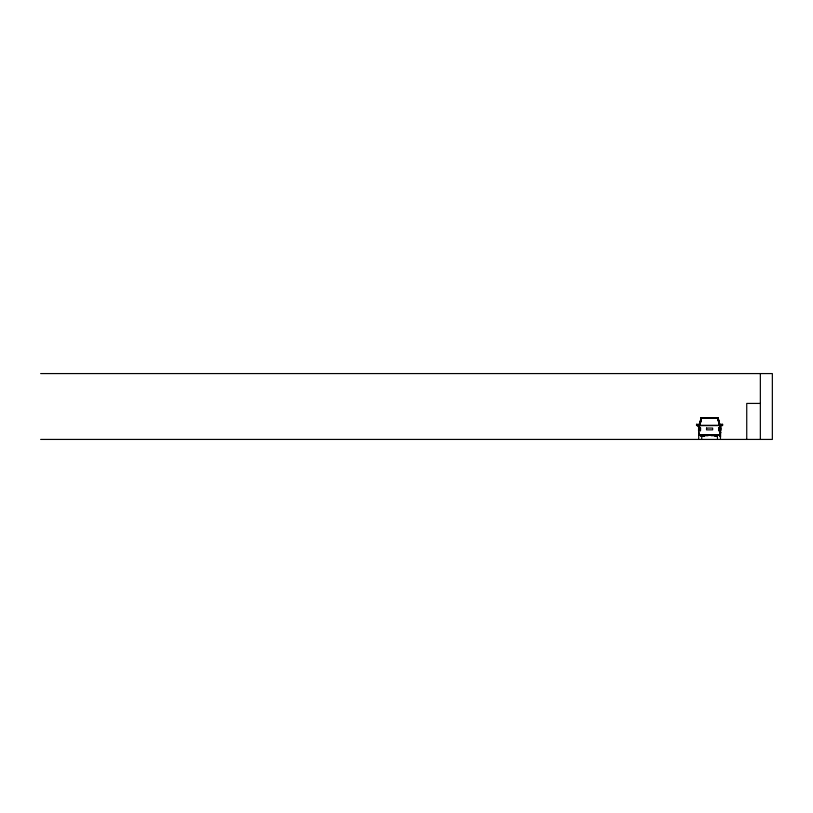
<?xml version="1.0" encoding="UTF-8"?>
<svg xmlns="http://www.w3.org/2000/svg" width="813" height="813" viewBox="0 0 813 813"><rect width="100%" height="100%" fill="white"/><g stroke="black" fill="none" stroke-linecap="round" stroke-linejoin="round"><path stroke-width="1.22" d="M718.174 418.39L701.101 418.085L698.631 430.047L701.152 417.892L718.052 417.933L701.152 417.902M708.093 435.707L701.822 435.727M718.601 422.059L717.757 418.268L701.426 418.268L699.607 425.585L701.243 419.417M719.84 435.27L720.562 427.902L718.103 418.116L701.548 418.228M720.044 425.646L720.562 430.047L718.092 418.085L719.586 425.585L698.458 425.646M720.379 436.073L719.82 436.591M720.379 434.884L719.82 435.372M699.78 424.782L701.08 418.136M698.733 438.461L698.611 427.851L701.152 417.892M699.78 424.589L701.334 418.177M719.851 435.29L720.562 432.577L719.851 435.29L699.343 435.29L698.631 432.577L699.343 435.29M701.101 418.085L698.621 428.014L698.631 432.668M719.952 434.864L720.562 432.577M715.176 435.27L714.962 436.053L717.3 436.053M719.972 434.254L720.562 432.607L719.942 434.914L699.261 434.955M720.562 432.628L719.769 435.006L720.308 435.118L719.82 434.193M715.257 435.29L714.983 436.012L717.31 436.012M708.093 435.24L708.692 434.721L711.101 435.24M719.82 432.668L720.379 433.227L719.82 433.055M719.82 433.786L720.379 434.274M698.53 426.896L698.53 427.404M720.664 427.404L720.664 426.896M719.82 432.577L720.379 433.085M719.586 425.301L699.251 425.301M719.942 425.301L717.757 418.268M720.379 435.768L719.82 435.798M718.092 418.085L719.668 425.88M718.113 418.167L719.668 425.656M698.509 427.882L700.511 427.851L700.511 430.697L698.509 430.697L698.611 427.851M698.763 427.882L700.511 427.851L700.4 430.697M40.65 373.574L772.35 373.574L772.35 439.427L40.65 439.427M760.348 403.421L746.74 403.421L746.74 439.427M698.56 424.305L696.528 424.305L696.528 425.504L698.164 425.504L698.164 426.307M720.633 424.305L722.655 424.305M719.8 425.646L720.735 425.646M699.393 426.307L698.072 426.307L698.072 425.504M719.8 426.307L722.655 425.504L722.564 424.305M718.682 427.851L720.684 427.882L720.684 430.697L718.682 430.697L718.682 427.851L720.43 427.882L720.46 438.461M719.739 428.492L720.684 428.492L719.729 428.329M719.729 429.884L720.684 429.884L719.708 430.057M700.623 435.087L717.371 435.087M700.715 436.012L704.21 436.012L703.926 435.29M700.725 436.053L704.221 436.053L704.007 435.27M719.749 428.014L720.572 428.014M711.101 435.707L717.371 435.727M718.042 417.902L720.684 427.851M719.82 433.37L720.379 433.4M719.82 436.103L720.379 435.961L719.82 436.49M717.645 418.228L718.56 421.795M760.348 373.574L760.348 439.427M720.735 424.305L720.633 426.307M720.501 425.646L720.501 426.307M720.582 427.851L720.521 437.018M718.794 427.851L718.794 430.697M717.432 434.579L717.432 438.461M701.761 434.579L701.761 438.461M699.526 425.88L699.526 428.116M699.393 425.646L699.292 426.307M698.682 425.646L698.682 426.307M698.458 424.305L698.56 426.307M696.629 424.305L696.629 425.504M706.527 428.065L706.527 429.864L712.666 429.864L712.655 428.065L706.527 428.065M701.162 419.681L700.013 424.437L701.243 419.701"/></g></svg>
